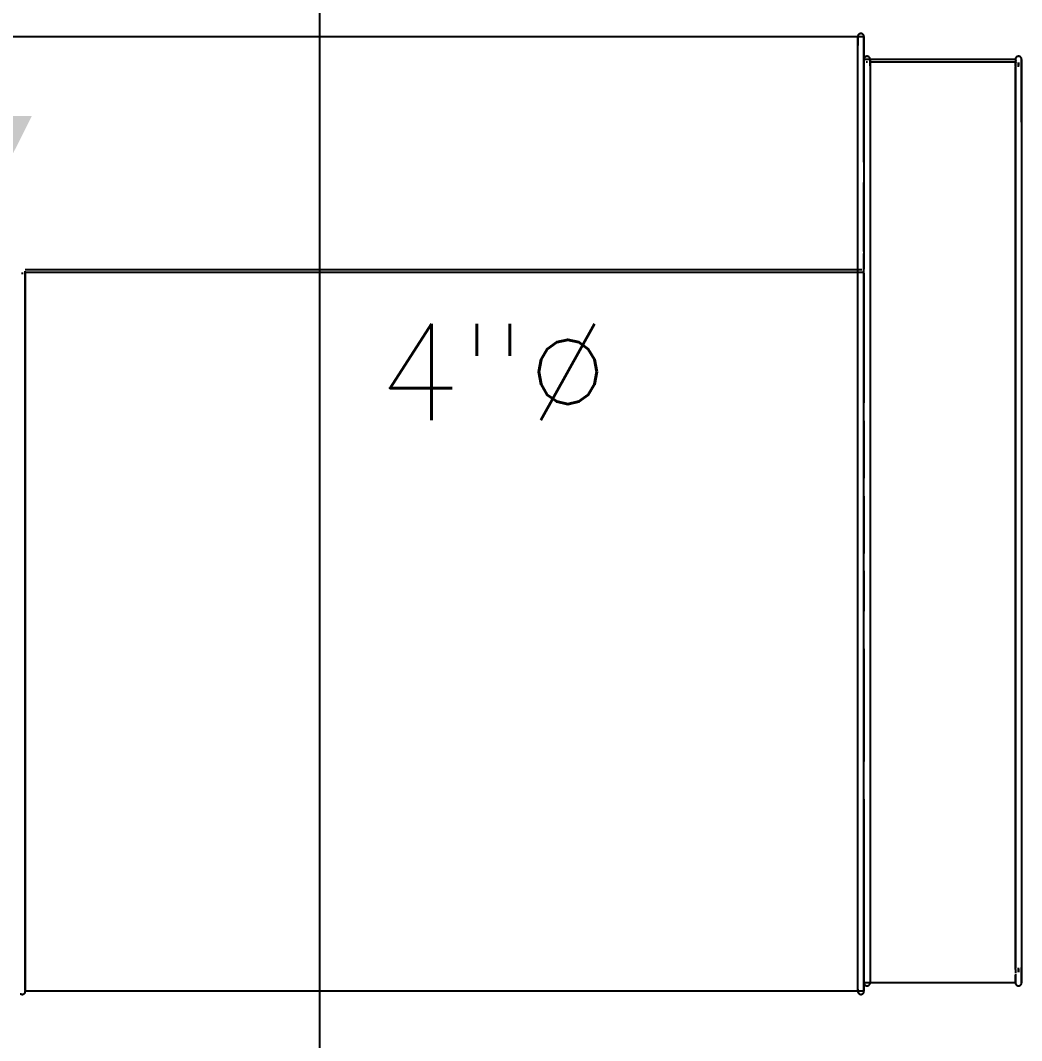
# Model space of a CAD drawing. Header units: metres. Extents: x -658 to -58, y -713 to -118.
# Drawn here: x -317.758 to -316.72, y -141.425 to -140.368 of the extents above; entities that cross this region are included whole.
import ezdxf
from ezdxf.enums import TextEntityAlignment as Align

# ---------------------------------------------------------------- set-up
doc = ezdxf.new("R2010")
doc.units = ezdxf.units.M
doc.header["$LTSCALE"] = 100
doc.linetypes.add('CENTERX2', pattern=[4, 2.5, -0.5, 0.5, -0.5])
for name, color, linetype in [('ARR', 114, 'Continuous'), ('drainage', 6, 'Continuous'), ('plan', 8, 'Continuous')]:
    doc.layers.add(name, color=color, linetype=linetype)
doc.layers.add('DRAINAGE  TEXT', color=3, linetype='Continuous', lineweight=25)
doc.styles.add('mech', font='romans.shx')

# ---------------------------------------------------------------- blocks, each defined once
blk = doc.blocks.new('Boxplay_Two_Seat_Settee_Sofa__-_HighTower_13286 - Boxplay_Two_Seat_Settee_Sofa__-_HighTower_13286-V112-الدور الارضي')
for p, q in [((-0.8402, 0.454), (-0.8431, 0.454)), ((-0.8431, 0.4488), (-0.8431, 0.454)), ((-0.8431, 0.454), (-0.8431, 0.454)), ((-0.8431, 0.4461), (-0.8431, 0.454)), ((-0.8431, 0.3237), (-0.8431, 0.4488)), ((0.3431, 0.454), (-0.8399, 0.454)), ((-0.8367, 0.454), (-0.8367, 0.4446)), ((-1.0065, 0.4304), (-1.0065, 0.4304)), ((-1.0033, 0.4227), (-1.0033, 0.4273)), ((-1.0033, 0.4273), (-1.0033, 0.4241)), ((-1.0004, 0.4276), (-0.8488, 0.4276)), ((-0.8466, 0.4305), (-1.0002, 0.4305)), ((-1.0001, 0.4304), (-1.0001, 0.4227)), ((-1.0001, 0.4238), (-1.0001, 0.4284)), ((-0.8494, 0.4304), (-0.8494, 0.4304)), ((-0.8469, 0.4276), (-0.8453, 0.4276)), ((-0.8431, 0.4305), (-0.8463, 0.4305)), ((-0.8431, 0.4304), (-0.8431, 0.4294)), ((-1.0001, 0.4229), (-1.0001, -0.5114)), ((-1.0065, 0.3652), (-1.0065, 0.2479)), ((-0.8431, 0.251), (-0.8431, 0.3028)), ((-0.8431, 0.2446), (-0.8431, 0.251)), ((-0.8431, 0.2312), (-0.8431, 0.2446)), ((-0.8431, 0.2233), (-0.8431, 0.229)), ((0.0263, 0.2127), (-0.8408, 0.2127)), ((-1.0065, 0.2088), (-1.0065, 0.1517)), ((-0.8401, 0.2098), (-0.8431, 0.2098)), ((-0.8431, 0.2087), (-0.8431, 0.0744)), ((0.0263, 0.2098), (-0.8399, 0.2098)), ((-0.8367, 0.2096), (-0.8367, 0.2098)), ((-0.8367, 0.2088), (-0.8367, 0.2096)), ((-0.8367, 0.2088), (-0.8367, 0.2096)), ((-0.8367, 0.2085), (-0.8367, 0.2088)), ((-0.8367, 0.2085), (-0.8367, 0.2088)), ((0.0263, 0.2098), (0.0263, 0.2098)), ((0.0263, 0.2041), (0.0263, 0.2098)), ((0.0263, -0.5224), (0.0263, 0.2041)), ((0.0285, 0.2083), (0.0304, 0.2083)), ((-1.0065, 0.1338), (-1.0065, 0.0737)), ((-0.8431, 0.0558), (-0.8431, -0.0038)), ((-1.0065, 0.0349), (-1.0065, -0.0636)), ((-0.8431, -0.0222), (-0.8431, -0.0819)), ((-1.0065, -0.1027), (-1.0065, -0.1447)), ((-0.8431, -0.0997), (-0.8431, -0.1416)), ((-1.0065, -0.1632), (-1.0065, -0.2972)), ((-0.8431, -0.1806), (-0.8431, -0.2972)), ((-1.0065, -0.3362), (-1.0065, -0.511)), ((-0.8431, -0.3364), (-0.8431, -0.5128)), ((-1.0033, -0.5157), (-1.0033, -0.5112)), ((-1.0033, -0.5122), (-1.0033, -0.5157)), ((-1.0033, -0.5157), (-1.0033, -0.5157)), ((-0.8431, -0.5128), (-0.8431, -0.5188)), ((-1.0001, -0.5189), (-1.0001, -0.5258)), ((-1.0001, -0.5267), (-0.8431, -0.5267)), ((-0.8431, -0.5188), (-0.8431, -0.5258)), ((-0.8431, -0.5282), (-0.8431, -0.5252)), ((-0.8431, -0.5347), (-0.8431, -0.5282)), ((0.0263, -0.5282), (0.0263, -0.5224)), ((0.0263, -0.5347), (0.0263, -0.5282)), ((-0.8431, -0.5355), (0.0263, -0.5355))]:
    blk.add_line(p, q)
at = {"flags": 128}
for points in [[(-0.8431, 0.454), (-0.8431, 0.4541), (-0.8431, 0.4542), (-0.8431, 0.4544), (-0.843, 0.4545), (-0.843, 0.4546), (-0.843, 0.4547), (-0.8429, 0.4549), (-0.8429, 0.455), (-0.8429, 0.4551), (-0.8428, 0.4552), (-0.8428, 0.4553), (-0.8427, 0.4555), (-0.8427, 0.4556), (-0.8426, 0.4557), (-0.8425, 0.4558), (-0.8424, 0.4559), (-0.8424, 0.456), (-0.8423, 0.4561), (-0.8422, 0.4562), (-0.8421, 0.4563), (-0.842, 0.4564), (-0.8419, 0.4564), (-0.8418, 0.4565), (-0.8417, 0.4566), (-0.8416, 0.4567), (-0.8415, 0.4567), (-0.8414, 0.4568), (-0.8413, 0.4568), (-0.8412, 0.4569), (-0.841, 0.4569), (-0.8409, 0.457), (-0.8408, 0.457), (-0.8407, 0.4571), (-0.8406, 0.4571), (-0.8404, 0.4571), (-0.8403, 0.4571), (-0.8402, 0.4572), (-0.8401, 0.4572), (-0.8399, 0.4572), (-0.8399, 0.4572)], [(-0.8399, 0.4572), (-0.8398, 0.4572), (-0.8396, 0.4572), (-0.8395, 0.4571), (-0.8394, 0.4571), (-0.8393, 0.4571), (-0.8391, 0.4571), (-0.839, 0.457), (-0.8389, 0.457), (-0.8388, 0.457), (-0.8387, 0.4569), (-0.8385, 0.4569), (-0.8384, 0.4568), (-0.8383, 0.4567), (-0.8382, 0.4567), (-0.8381, 0.4566), (-0.838, 0.4565), (-0.8379, 0.4565), (-0.8378, 0.4564), (-0.8377, 0.4563), (-0.8376, 0.4562), (-0.8375, 0.4561), (-0.8375, 0.456), (-0.8374, 0.4559), (-0.8373, 0.4558), (-0.8372, 0.4557), (-0.8372, 0.4556), (-0.8371, 0.4555), (-0.837, 0.4554), (-0.837, 0.4553), (-0.8369, 0.4551), (-0.8369, 0.455), (-0.8369, 0.4549), (-0.8368, 0.4548), (-0.8368, 0.4547), (-0.8368, 0.4545), (-0.8368, 0.4544), (-0.8367, 0.4543), (-0.8367, 0.4542), (-0.8367, 0.454), (-0.8367, 0.454)], [(-0.8431, 0.454), (-0.8431, 0.454), (-0.8431, 0.454), (-0.8431, 0.4539), (-0.8431, 0.4539), (-0.8431, 0.4539), (-0.8431, 0.4538), (-0.8431, 0.4537), (-0.8431, 0.4537), (-0.8431, 0.4536), (-0.8431, 0.4535), (-0.8431, 0.4534), (-0.8431, 0.4533), (-0.8431, 0.4531), (-0.8431, 0.453), (-0.8431, 0.4529), (-0.8431, 0.4527), (-0.8431, 0.4526), (-0.8431, 0.4524), (-0.8431, 0.4522), (-0.8431, 0.4521), (-0.8431, 0.4519), (-0.8431, 0.4517), (-0.8431, 0.4515), (-0.8431, 0.4513), (-0.8431, 0.4511), (-0.8431, 0.4509), (-0.8431, 0.4506), (-0.8431, 0.4504), (-0.8431, 0.4502), (-0.8431, 0.4499), (-0.8431, 0.4497), (-0.8431, 0.4495), (-0.8431, 0.4492), (-0.8431, 0.449), (-0.8431, 0.4488)], [(-0.8431, 0.4488), (-0.8431, 0.4022), (-0.8431, 0.3552), (-0.8431, 0.308), (-0.8431, 0.2608), (-0.8431, 0.251)], [(-0.8367, 0.4488), (-0.8367, 0.4491), (-0.8367, 0.4493), (-0.8367, 0.4496), (-0.8367, 0.4498), (-0.8367, 0.45), (-0.8367, 0.4503), (-0.8367, 0.4505), (-0.8367, 0.4507), (-0.8367, 0.451), (-0.8367, 0.4512), (-0.8367, 0.4514), (-0.8367, 0.4516), (-0.8367, 0.4518), (-0.8367, 0.452), (-0.8367, 0.4521), (-0.8367, 0.4523), (-0.8367, 0.4525), (-0.8367, 0.4526), (-0.8367, 0.4528), (-0.8367, 0.4529), (-0.8367, 0.4531), (-0.8367, 0.4532), (-0.8367, 0.4533), (-0.8367, 0.4534), (-0.8367, 0.4535), (-0.8367, 0.4536), (-0.8367, 0.4537), (-0.8367, 0.4538), (-0.8367, 0.4538), (-0.8367, 0.4539), (-0.8367, 0.4539), (-0.8367, 0.454), (-0.8367, 0.454), (-0.8367, 0.454)], [(-0.8367, 0.454), (-0.8367, 0.454), (-0.8367, 0.454)], [(-0.8367, 0.251), (-0.8367, 0.2983), (-0.8367, 0.3455), (-0.8367, 0.3925), (-0.8367, 0.4392), (-0.8367, 0.4488)], [(-1.0065, 0.4304), (-1.0065, 0.4306), (-1.0065, 0.4307), (-1.0065, 0.4308), (-1.0064, 0.4309), (-1.0064, 0.4311), (-1.0064, 0.4312), (-1.0064, 0.4313), (-1.0063, 0.4314), (-1.0063, 0.4315), (-1.0062, 0.4317), (-1.0062, 0.4318), (-1.0061, 0.4319), (-1.0061, 0.432), (-1.006, 0.4321), (-1.0059, 0.4322), (-1.0058, 0.4323), (-1.0058, 0.4324), (-1.0057, 0.4325), (-1.0056, 0.4326), (-1.0055, 0.4327), (-1.0054, 0.4328), (-1.0053, 0.4329), (-1.0052, 0.433), (-1.0051, 0.433), (-1.005, 0.4331), (-1.0049, 0.4332), (-1.0048, 0.4332), (-1.0047, 0.4333), (-1.0046, 0.4333), (-1.0045, 0.4334), (-1.0043, 0.4334), (-1.0042, 0.4335), (-1.0041, 0.4335), (-1.004, 0.4335), (-1.0038, 0.4336), (-1.0037, 0.4336), (-1.0036, 0.4336), (-1.0035, 0.4336), (-1.0033, 0.4336), (-1.0033, 0.4336)], [(-1.0033, 0.4336), (-1.0032, 0.4336), (-1.003, 0.4336), (-1.0029, 0.4336), (-1.0028, 0.4336), (-1.0027, 0.4335), (-1.0025, 0.4335), (-1.0024, 0.4335), (-1.0023, 0.4334), (-1.0022, 0.4334), (-1.0021, 0.4334), (-1.0019, 0.4333), (-1.0018, 0.4332), (-1.0017, 0.4332), (-1.0016, 0.4331), (-1.0015, 0.4331), (-1.0014, 0.433), (-1.0013, 0.4329), (-1.0012, 0.4328), (-1.0011, 0.4327), (-1.001, 0.4326), (-1.0009, 0.4326), (-1.0009, 0.4325), (-1.0008, 0.4324), (-1.0007, 0.4323), (-1.0006, 0.4321), (-1.0006, 0.432), (-1.0005, 0.4319), (-1.0004, 0.4318), (-1.0004, 0.4317), (-1.0003, 0.4316), (-1.0003, 0.4315), (-1.0003, 0.4313), (-1.0002, 0.4312), (-1.0002, 0.4311), (-1.0002, 0.431), (-1.0002, 0.4308), (-1.0001, 0.4307), (-1.0001, 0.4306), (-1.0001, 0.4305), (-1.0001, 0.4304)], [(-0.8494, 0.4304), (-0.8494, 0.4306), (-0.8494, 0.4307), (-0.8494, 0.4308), (-0.8494, 0.4309), (-0.8494, 0.4311), (-0.8493, 0.4312), (-0.8493, 0.4313), (-0.8493, 0.4314), (-0.8492, 0.4315), (-0.8492, 0.4317), (-0.8491, 0.4318), (-0.8491, 0.4319), (-0.849, 0.432), (-0.8489, 0.4321), (-0.8489, 0.4322), (-0.8488, 0.4323), (-0.8487, 0.4324), (-0.8486, 0.4325), (-0.8485, 0.4326), (-0.8485, 0.4327), (-0.8484, 0.4328), (-0.8483, 0.4329), (-0.8482, 0.433), (-0.8481, 0.433), (-0.848, 0.4331), (-0.8479, 0.4332), (-0.8477, 0.4332), (-0.8476, 0.4333), (-0.8475, 0.4333), (-0.8474, 0.4334), (-0.8473, 0.4334), (-0.8472, 0.4335), (-0.847, 0.4335), (-0.8469, 0.4335), (-0.8468, 0.4336), (-0.8467, 0.4336), (-0.8465, 0.4336), (-0.8464, 0.4336), (-0.8463, 0.4336), (-0.8462, 0.4336)], [(-0.8462, 0.4336), (-0.8461, 0.4336), (-0.846, 0.4336), (-0.8459, 0.4336), (-0.8457, 0.4336), (-0.8456, 0.4335), (-0.8455, 0.4335), (-0.8454, 0.4335), (-0.8452, 0.4334), (-0.8451, 0.4334), (-0.845, 0.4334), (-0.8449, 0.4333), (-0.8448, 0.4332), (-0.8447, 0.4332), (-0.8446, 0.4331), (-0.8445, 0.4331), (-0.8444, 0.433), (-0.8443, 0.4329), (-0.8442, 0.4328), (-0.8441, 0.4327), (-0.844, 0.4326), (-0.8439, 0.4326), (-0.8438, 0.4325), (-0.8437, 0.4324), (-0.8436, 0.4323), (-0.8436, 0.4321), (-0.8435, 0.432), (-0.8434, 0.4319), (-0.8434, 0.4318), (-0.8433, 0.4317), (-0.8433, 0.4316), (-0.8432, 0.4315), (-0.8432, 0.4313), (-0.8432, 0.4312), (-0.8431, 0.4311), (-0.8431, 0.431), (-0.8431, 0.4308), (-0.8431, 0.4307)], [(-1.0065, 0.4304), (-1.0065, 0.4304), (-1.0065, 0.4304), (-1.0065, 0.4304), (-1.0065, 0.4303), (-1.0065, 0.4303), (-1.0065, 0.4302), (-1.0065, 0.4301), (-1.0065, 0.43), (-1.0065, 0.4299), (-1.0065, 0.4298), (-1.0065, 0.4297), (-1.0065, 0.4295), (-1.0065, 0.4294), (-1.0065, 0.4292), (-1.0065, 0.429), (-1.0065, 0.4289), (-1.0065, 0.4287), (-1.0065, 0.4285), (-1.0065, 0.4282), (-1.0065, 0.428), (-1.0065, 0.4278), (-1.0065, 0.4276), (-1.0065, 0.4273), (-1.0065, 0.427), (-1.0065, 0.4268), (-1.0065, 0.4265), (-1.0065, 0.4262), (-1.0065, 0.426), (-1.0065, 0.4257), (-1.0065, 0.4254), (-1.0065, 0.4251), (-1.0065, 0.4248), (-1.0065, 0.4245), (-1.0065, 0.4242), (-1.0065, 0.4238), (-1.0065, 0.4235), (-1.0065, 0.4232), (-1.0065, 0.4229)], [(-1.0065, 0.373), (-1.0065, 0.3958), (-1.0065, 0.4131), (-1.0065, 0.4251), (-1.0065, 0.4304)], [(-0.8494, 0.4304), (-0.8494, 0.4304), (-0.8494, 0.4304), (-0.8494, 0.4304), (-0.8494, 0.4303), (-0.8494, 0.4303), (-0.8494, 0.4302), (-0.8494, 0.4301), (-0.8494, 0.43), (-0.8494, 0.4299), (-0.8494, 0.4298), (-0.8494, 0.4297), (-0.8494, 0.4295), (-0.8494, 0.4294), (-0.8494, 0.4292), (-0.8494, 0.429), (-0.8494, 0.4289), (-0.8494, 0.4287), (-0.8494, 0.4285), (-0.8494, 0.4282), (-0.8494, 0.428), (-0.8494, 0.4278), (-0.8494, 0.4276), (-0.8494, 0.4273), (-0.8494, 0.427), (-0.8494, 0.4268), (-0.8494, 0.4265), (-0.8494, 0.4262), (-0.8494, 0.426), (-0.8494, 0.4257), (-0.8494, 0.4254), (-0.8494, 0.4251), (-0.8494, 0.4248), (-0.8494, 0.4245), (-0.8494, 0.4242), (-0.8494, 0.4238), (-0.8494, 0.4235), (-0.8494, 0.4232), (-0.8494, 0.4229)], [(-0.8494, 0.4236), (-0.8494, 0.4251), (-0.8494, 0.4304)], [(-1.0065, 0.4229), (-1.0065, 0.0708), (-1.0065, -0.2814), (-1.0065, -0.5114)], [(-1.0001, -0.5114), (-1.0001, -0.1593), (-1.0001, 0.193), (-1.0001, 0.4229)], [(-0.8494, 0.4229), (-0.8494, 0.0708), (-0.8494, -0.2814), (-0.8494, -0.5114)], [(-1.0065, 0.3652), (-1.0065, 0.3655), (-1.0065, 0.3658), (-1.0065, 0.3661), (-1.0065, 0.3664), (-1.0065, 0.3667), (-1.0065, 0.3671), (-1.0065, 0.3674), (-1.0065, 0.3677), (-1.0065, 0.368), (-1.0065, 0.3683), (-1.0065, 0.3685), (-1.0065, 0.3688), (-1.0065, 0.3691), (-1.0065, 0.3694), (-1.0065, 0.3696), (-1.0065, 0.3699), (-1.0065, 0.3702), (-1.0065, 0.3704), (-1.0065, 0.3706), (-1.0065, 0.3709), (-1.0065, 0.3711), (-1.0065, 0.3713), (-1.0065, 0.3715), (-1.0065, 0.3717), (-1.0065, 0.3718), (-1.0065, 0.372), (-1.0065, 0.3722), (-1.0065, 0.3723), (-1.0065, 0.3724), (-1.0065, 0.3726), (-1.0065, 0.3727), (-1.0065, 0.3728), (-1.0065, 0.3729), (-1.0065, 0.3729), (-1.0065, 0.373)], [(-0.8431, 0.251), (-0.8431, 0.2507), (-0.8431, 0.2505), (-0.8431, 0.2502), (-0.8431, 0.25), (-0.8431, 0.2497), (-0.8431, 0.2495), (-0.8431, 0.2492), (-0.8431, 0.249), (-0.8431, 0.2487), (-0.8431, 0.2485), (-0.8431, 0.2483), (-0.8431, 0.248), (-0.8431, 0.2478), (-0.8431, 0.2476), (-0.8431, 0.2474), (-0.8431, 0.2472), (-0.8431, 0.247), (-0.8431, 0.2468), (-0.8431, 0.2466), (-0.8431, 0.2464), (-0.8431, 0.2462), (-0.8431, 0.2461), (-0.8431, 0.2459), (-0.8431, 0.2457), (-0.8431, 0.2456), (-0.8431, 0.2455), (-0.8431, 0.2453), (-0.8431, 0.2452), (-0.8431, 0.2451), (-0.8431, 0.245), (-0.8431, 0.2449), (-0.8431, 0.2448), (-0.8431, 0.2447), (-0.8431, 0.2447), (-0.8431, 0.2446), (-0.8431, 0.2446), (-0.8431, 0.2446)], [(-0.8431, 0.2446), (-0.8431, 0.2246), (-0.8431, 0.2131)], [(-0.8367, 0.2446), (-0.8367, 0.2446), (-0.8367, 0.2447), (-0.8367, 0.2447), (-0.8367, 0.2448), (-0.8367, 0.2449), (-0.8367, 0.245), (-0.8367, 0.2451), (-0.8367, 0.2452), (-0.8367, 0.2453), (-0.8367, 0.2454), (-0.8367, 0.2456), (-0.8367, 0.2457), (-0.8367, 0.2459), (-0.8367, 0.246), (-0.8367, 0.2462), (-0.8367, 0.2464), (-0.8367, 0.2465), (-0.8367, 0.2467), (-0.8367, 0.2469), (-0.8367, 0.2471), (-0.8367, 0.2473), (-0.8367, 0.2476), (-0.8367, 0.2478), (-0.8367, 0.248), (-0.8367, 0.2482), (-0.8367, 0.2485), (-0.8367, 0.2487), (-0.8367, 0.2489), (-0.8367, 0.2492), (-0.8367, 0.2494), (-0.8367, 0.2497), (-0.8367, 0.2499), (-0.8367, 0.2502), (-0.8367, 0.2504), (-0.8367, 0.2507), (-0.8367, 0.2509), (-0.8367, 0.251)], [(-0.8367, 0.2096), (-0.8367, 0.2221), (-0.8367, 0.2412), (-0.8367, 0.2446)], [(-0.8431, -0.5114), (-0.8431, -0.1593), (-0.8431, 0.193), (-0.8431, 0.2256)], [(-0.8368, 0.2132), (-0.8367, 0.213), (-0.8367, 0.2129), (-0.8367, 0.2128)], [(-0.8368, 0.2132), (-0.8367, 0.213), (-0.8367, 0.2129), (-0.8367, 0.2128)], [(0.0263, 0.2129), (0.0263, 0.213), (0.0263, 0.2131)], [(-0.843, 0.2103), (-0.843, 0.2105), (-0.843, 0.2106), (-0.8429, 0.2107)], [(-0.8369, 0.2107), (-0.8368, 0.2106), (-0.8368, 0.2105), (-0.8368, 0.2104), (-0.8368, 0.2102), (-0.8367, 0.2101), (-0.8367, 0.21), (-0.8367, 0.2099), (-0.8367, 0.2098)], [(-0.8367, 0.2041), (-0.8367, 0.2043), (-0.8367, 0.2046), (-0.8367, 0.2048), (-0.8367, 0.2051), (-0.8367, 0.2053), (-0.8367, 0.2055), (-0.8367, 0.2058), (-0.8367, 0.206), (-0.8367, 0.2063), (-0.8367, 0.2065), (-0.8367, 0.2067), (-0.8367, 0.2069), (-0.8367, 0.2071), (-0.8367, 0.2073), (-0.8367, 0.2075), (-0.8367, 0.2077), (-0.8367, 0.2079), (-0.8367, 0.2081), (-0.8367, 0.2083), (-0.8367, 0.2084), (-0.8367, 0.2086), (-0.8367, 0.2087), (-0.8367, 0.2089), (-0.8367, 0.209), (-0.8367, 0.2091), (-0.8367, 0.2092), (-0.8367, 0.2093), (-0.8367, 0.2094), (-0.8367, 0.2095), (-0.8367, 0.2096), (-0.8367, 0.2096), (-0.8367, 0.2097), (-0.8367, 0.2098), (-0.8367, 0.2098), (-0.8367, 0.2098), (-0.8367, 0.2098), (-0.8367, 0.2098)], [(-0.8367, 0.2098), (-0.8367, 0.2098), (-0.8367, 0.2098)], [(-0.8367, -0.5224), (-0.8367, -0.3603), (-0.8367, -0.1978), (-0.8367, -0.0353), (-0.8367, 0.127), (-0.8367, 0.2041)], [(0.0263, 0.2098), (0.0263, 0.21), (0.0263, 0.2101), (0.0263, 0.2102), (0.0263, 0.2103), (0.0263, 0.2105), (0.0263, 0.2106), (0.0264, 0.2107)], [(0.0263, 0.2098), (0.0263, 0.2098), (0.0263, 0.2098), (0.0263, 0.2098), (0.0263, 0.2098), (0.0263, 0.2097), (0.0263, 0.2096), (0.0263, 0.2096), (0.0263, 0.2095), (0.0263, 0.2094), (0.0263, 0.2093), (0.0263, 0.2092), (0.0263, 0.2091), (0.0263, 0.209), (0.0263, 0.2089), (0.0263, 0.2087), (0.0263, 0.2086), (0.0263, 0.2084), (0.0263, 0.2083), (0.0263, 0.2081), (0.0263, 0.2079), (0.0263, 0.2077), (0.0263, 0.2075), (0.0263, 0.2073), (0.0263, 0.2071), (0.0263, 0.2069), (0.0263, 0.2067), (0.0263, 0.2065), (0.0263, 0.2062), (0.0263, 0.206), (0.0263, 0.2058), (0.0263, 0.2055), (0.0263, 0.2053), (0.0263, 0.2051), (0.0263, 0.2048), (0.0263, 0.2046), (0.0263, 0.2043), (0.0263, 0.2041)], [(0.0263, 0.2041), (0.0263, 0.042), (0.0263, -0.1205), (0.0263, -0.283), (0.0263, -0.4453), (0.0263, -0.5224)], [(-1.0065, -0.5189), (-1.0065, -0.5189), (-1.0065, -0.5188), (-1.0065, -0.5188), (-1.0065, -0.5187), (-1.0065, -0.5186), (-1.0065, -0.5186), (-1.0065, -0.5185), (-1.0065, -0.5183), (-1.0065, -0.5182), (-1.0065, -0.5181), (-1.0065, -0.5179), (-1.0065, -0.5178), (-1.0065, -0.5176), (-1.0065, -0.5174), (-1.0065, -0.5172), (-1.0065, -0.517), (-1.0065, -0.5168), (-1.0065, -0.5166), (-1.0065, -0.5164), (-1.0065, -0.5162), (-1.0065, -0.5159), (-1.0065, -0.5157), (-1.0065, -0.5154), (-1.0065, -0.5151), (-1.0065, -0.5149), (-1.0065, -0.5146), (-1.0065, -0.5143), (-1.0065, -0.514), (-1.0065, -0.5137), (-1.0065, -0.5134), (-1.0065, -0.5131), (-1.0065, -0.5128), (-1.0065, -0.5125), (-1.0065, -0.5122), (-1.0065, -0.5119), (-1.0065, -0.5115), (-1.0065, -0.5112), (-1.0065, -0.511)], [(-1.0065, -0.5114), (-1.0065, -0.5117), (-1.0065, -0.512), (-1.0065, -0.5123), (-1.0065, -0.5126), (-1.0065, -0.5129), (-1.0065, -0.5132), (-1.0065, -0.5136), (-1.0065, -0.5138), (-1.0065, -0.5141), (-1.0065, -0.5144), (-1.0065, -0.5147), (-1.0065, -0.515), (-1.0065, -0.5153), (-1.0065, -0.5155), (-1.0065, -0.5158), (-1.0065, -0.516), (-1.0065, -0.5163), (-1.0065, -0.5165), (-1.0065, -0.5167), (-1.0065, -0.5169), (-1.0065, -0.5171), (-1.0065, -0.5173), (-1.0065, -0.5175), (-1.0065, -0.5177), (-1.0065, -0.5179), (-1.0065, -0.518), (-1.0065, -0.5181), (-1.0065, -0.5183), (-1.0065, -0.5184), (-1.0065, -0.5185), (-1.0065, -0.5186), (-1.0065, -0.5187), (-1.0065, -0.5187), (-1.0065, -0.5188), (-1.0065, -0.5188), (-1.0065, -0.5189), (-1.0065, -0.5189)], [(-0.8494, -0.5114), (-0.8494, -0.5117), (-0.8494, -0.512), (-0.8494, -0.5123), (-0.8494, -0.5126), (-0.8494, -0.5129), (-0.8494, -0.5132), (-0.8494, -0.5136), (-0.8494, -0.5138), (-0.8494, -0.5141), (-0.8494, -0.5144), (-0.8494, -0.5147), (-0.8494, -0.515), (-0.8494, -0.5153), (-0.8494, -0.5155), (-0.8494, -0.5158), (-0.8494, -0.516), (-0.8494, -0.5163), (-0.8494, -0.5165), (-0.8494, -0.5167), (-0.8494, -0.5169), (-0.8494, -0.5171), (-0.8494, -0.5173), (-0.8494, -0.5175), (-0.8494, -0.5177), (-0.8494, -0.5179), (-0.8494, -0.518), (-0.8494, -0.5181), (-0.8494, -0.5183), (-0.8494, -0.5184), (-0.8494, -0.5185), (-0.8494, -0.5186), (-0.8494, -0.5187), (-0.8494, -0.5187), (-0.8494, -0.5188), (-0.8494, -0.5188), (-0.8494, -0.5189), (-0.8494, -0.5189)], [(-0.8431, -0.5189), (-0.8431, -0.5189), (-0.8431, -0.5188), (-0.8431, -0.5188), (-0.8431, -0.5187), (-0.8431, -0.5186), (-0.8431, -0.5185), (-0.8431, -0.5184), (-0.8431, -0.5183), (-0.8431, -0.5182), (-0.8431, -0.5181), (-0.8431, -0.5179), (-0.8431, -0.5178), (-0.8431, -0.5176), (-0.8431, -0.5174), (-0.8431, -0.5172), (-0.8431, -0.517), (-0.8431, -0.5168), (-0.8431, -0.5166), (-0.8431, -0.5164), (-0.8431, -0.5161), (-0.8431, -0.5159), (-0.8431, -0.5156), (-0.8431, -0.5154), (-0.8431, -0.5151), (-0.8431, -0.5148), (-0.8431, -0.5146), (-0.8431, -0.5143), (-0.8431, -0.514), (-0.8431, -0.5137), (-0.8431, -0.5134), (-0.8431, -0.5131), (-0.8431, -0.5128), (-0.8431, -0.5125), (-0.8431, -0.5121), (-0.8431, -0.5118), (-0.8431, -0.5115), (-0.8431, -0.5114)], [(-1.0065, -0.5189), (-1.0065, -0.5258), (-1.0065, -0.5267)], [(-1.0065, -0.5267), (-1.0065, -0.5233), (-1.0065, -0.5189)], [(-1.0033, -0.5299), (-1.0034, -0.5299), (-1.0036, -0.5299), (-1.0037, -0.5298), (-1.0038, -0.5298), (-1.0039, -0.5298), (-1.0041, -0.5298), (-1.0042, -0.5297), (-1.0043, -0.5297), (-1.0044, -0.5297), (-1.0045, -0.5296), (-1.0047, -0.5296), (-1.0048, -0.5295), (-1.0049, -0.5294), (-1.005, -0.5294), (-1.0051, -0.5293), (-1.0052, -0.5292), (-1.0053, -0.5292), (-1.0054, -0.5291), (-1.0055, -0.529), (-1.0056, -0.5289), (-1.0057, -0.5288), (-1.0057, -0.5287), (-1.0058, -0.5286), (-1.0059, -0.5285), (-1.006, -0.5284), (-1.006, -0.5283), (-1.0061, -0.5282), (-1.0062, -0.5281), (-1.0062, -0.528), (-1.0063, -0.5278), (-1.0063, -0.5277), (-1.0063, -0.5276), (-1.0064, -0.5275), (-1.0064, -0.5274), (-1.0064, -0.5272), (-1.0064, -0.5271), (-1.0065, -0.527), (-1.0065, -0.5269), (-1.0065, -0.5267), (-1.0065, -0.5267)], [(-1.0001, -0.5267), (-1.0001, -0.5268), (-1.0001, -0.5269), (-1.0001, -0.5271), (-1.0002, -0.5272), (-1.0002, -0.5273), (-1.0002, -0.5274), (-1.0002, -0.5276), (-1.0003, -0.5277), (-1.0003, -0.5278), (-1.0004, -0.5279), (-1.0004, -0.528), (-1.0005, -0.5282), (-1.0005, -0.5283), (-1.0006, -0.5284), (-1.0007, -0.5285), (-1.0008, -0.5286), (-1.0008, -0.5287), (-1.0009, -0.5288), (-1.001, -0.5289), (-1.0011, -0.529), (-1.0012, -0.5291), (-1.0013, -0.5291), (-1.0014, -0.5292), (-1.0015, -0.5293), (-1.0016, -0.5294), (-1.0017, -0.5294), (-1.0018, -0.5295), (-1.0019, -0.5296), (-1.002, -0.5296), (-1.0021, -0.5297), (-1.0023, -0.5297), (-1.0024, -0.5297), (-1.0025, -0.5298), (-1.0026, -0.5298), (-1.0028, -0.5298), (-1.0029, -0.5298), (-1.003, -0.5299), (-1.0031, -0.5299), (-1.0033, -0.5299), (-1.0033, -0.5299)], [(-1.0001, -0.5267), (-1.0001, -0.5233), (-1.0001, -0.5189)], [(-1.0001, -0.5229), (-1.0001, -0.5258), (-1.0001, -0.5267)], [(-0.8494, -0.5189), (-0.8494, -0.5258), (-0.8494, -0.5267)], [(-0.8462, -0.5299), (-0.8464, -0.5299), (-0.8465, -0.5299), (-0.8466, -0.5298), (-0.8468, -0.5298), (-0.8469, -0.5298), (-0.847, -0.5298), (-0.8471, -0.5297), (-0.8472, -0.5297), (-0.8474, -0.5297), (-0.8475, -0.5296), (-0.8476, -0.5296), (-0.8477, -0.5295), (-0.8478, -0.5294), (-0.8479, -0.5294), (-0.848, -0.5293), (-0.8481, -0.5292), (-0.8482, -0.5292), (-0.8483, -0.5291), (-0.8484, -0.529), (-0.8485, -0.5289), (-0.8486, -0.5288), (-0.8487, -0.5287), (-0.8488, -0.5286), (-0.8488, -0.5285), (-0.8489, -0.5284), (-0.849, -0.5283), (-0.849, -0.5282), (-0.8491, -0.5281), (-0.8492, -0.528), (-0.8492, -0.5278), (-0.8493, -0.5277), (-0.8493, -0.5276), (-0.8493, -0.5275), (-0.8494, -0.5274), (-0.8494, -0.5272), (-0.8494, -0.5271), (-0.8494, -0.527), (-0.8494, -0.5269), (-0.8494, -0.5267), (-0.8494, -0.5267)], [(-0.8431, -0.5267), (-0.8431, -0.5268), (-0.8431, -0.5269), (-0.8431, -0.5271), (-0.8431, -0.5272), (-0.8431, -0.5273), (-0.8432, -0.5274), (-0.8432, -0.5276), (-0.8432, -0.5277), (-0.8433, -0.5278), (-0.8433, -0.5279), (-0.8434, -0.528), (-0.8434, -0.5282), (-0.8435, -0.5283), (-0.8436, -0.5284), (-0.8436, -0.5285), (-0.8437, -0.5286), (-0.8438, -0.5287), (-0.8439, -0.5288), (-0.8439, -0.5289), (-0.844, -0.529), (-0.8441, -0.5291), (-0.8442, -0.5291), (-0.8443, -0.5292), (-0.8444, -0.5293), (-0.8445, -0.5294), (-0.8446, -0.5294), (-0.8448, -0.5295), (-0.8449, -0.5296), (-0.845, -0.5296), (-0.8451, -0.5297), (-0.8452, -0.5297), (-0.8453, -0.5297), (-0.8455, -0.5298), (-0.8456, -0.5298), (-0.8457, -0.5298), (-0.8458, -0.5298), (-0.846, -0.5299), (-0.8461, -0.5299), (-0.8462, -0.5299), (-0.8462, -0.5299)], [(-0.8431, -0.5267), (-0.8431, -0.5233), (-0.8431, -0.5189)], [(-0.8431, -0.5221), (-0.8431, -0.5258), (-0.8431, -0.5267)], [(-0.8431, -0.525), (-0.8431, -0.5253), (-0.8431, -0.5255), (-0.8431, -0.5257), (-0.8431, -0.5259), (-0.8431, -0.5261), (-0.8431, -0.5262), (-0.8431, -0.5264), (-0.8431, -0.5266), (-0.8431, -0.5268), (-0.8431, -0.5269), (-0.8431, -0.5271), (-0.8431, -0.5272), (-0.8431, -0.5273), (-0.8431, -0.5275), (-0.8431, -0.5276), (-0.8431, -0.5277), (-0.8431, -0.5278), (-0.8431, -0.5279), (-0.8431, -0.5279), (-0.8431, -0.528), (-0.8431, -0.5281), (-0.8431, -0.5281), (-0.8431, -0.5281), (-0.8431, -0.5282)], [(-0.8431, -0.5282), (-0.8431, -0.5335), (-0.8431, -0.5355), (-0.8431, -0.5355)], [(-0.8367, -0.5282), (-0.8367, -0.5281), (-0.8367, -0.5281), (-0.8367, -0.5281), (-0.8367, -0.528), (-0.8367, -0.5279), (-0.8367, -0.5279), (-0.8367, -0.5278), (-0.8367, -0.5277), (-0.8367, -0.5276), (-0.8367, -0.5275), (-0.8367, -0.5273), (-0.8367, -0.5272), (-0.8367, -0.5271), (-0.8367, -0.5269), (-0.8367, -0.5268), (-0.8367, -0.5266), (-0.8367, -0.5264), (-0.8367, -0.5262), (-0.8367, -0.5261), (-0.8367, -0.5259), (-0.8367, -0.5257), (-0.8367, -0.5255), (-0.8367, -0.5252), (-0.8367, -0.525), (-0.8367, -0.5248), (-0.8367, -0.5246), (-0.8367, -0.5244), (-0.8367, -0.5241), (-0.8367, -0.5239), (-0.8367, -0.5236), (-0.8367, -0.5234), (-0.8367, -0.5231), (-0.8367, -0.5229), (-0.8367, -0.5226), (-0.8367, -0.5224)], [(-0.8367, -0.5355), (-0.8367, -0.5339), (-0.8367, -0.5288), (-0.8367, -0.5282)], [(0.0263, -0.5224), (0.0263, -0.5226), (0.0263, -0.5229), (0.0263, -0.5231), (0.0263, -0.5234), (0.0263, -0.5236), (0.0263, -0.5239), (0.0263, -0.5241), (0.0263, -0.5244), (0.0263, -0.5246), (0.0263, -0.5248), (0.0263, -0.525), (0.0263, -0.5253), (0.0263, -0.5255), (0.0263, -0.5257), (0.0263, -0.5259), (0.0263, -0.5261), (0.0263, -0.5262), (0.0263, -0.5264), (0.0263, -0.5266), (0.0263, -0.5268), (0.0263, -0.5269), (0.0263, -0.5271), (0.0263, -0.5272), (0.0263, -0.5273), (0.0263, -0.5275), (0.0263, -0.5276), (0.0263, -0.5277), (0.0263, -0.5278), (0.0263, -0.5279), (0.0263, -0.5279), (0.0263, -0.528), (0.0263, -0.5281), (0.0263, -0.5281), (0.0263, -0.5281), (0.0263, -0.5282)], [(0.0263, -0.5282), (0.0263, -0.5335), (0.0263, -0.5355), (0.0263, -0.5355)], [(-0.8399, -0.5387), (-0.84, -0.5387), (-0.8402, -0.5387), (-0.8403, -0.5387), (-0.8404, -0.5387), (-0.8405, -0.5386), (-0.8407, -0.5386), (-0.8408, -0.5386), (-0.8409, -0.5385), (-0.841, -0.5385), (-0.8411, -0.5385), (-0.8413, -0.5384), (-0.8414, -0.5383), (-0.8415, -0.5383), (-0.8416, -0.5382), (-0.8417, -0.5382), (-0.8418, -0.5381), (-0.8419, -0.538), (-0.842, -0.5379), (-0.8421, -0.5378), (-0.8422, -0.5377), (-0.8423, -0.5377), (-0.8423, -0.5376), (-0.8424, -0.5375), (-0.8425, -0.5374), (-0.8426, -0.5372), (-0.8426, -0.5371), (-0.8427, -0.537), (-0.8428, -0.5369), (-0.8428, -0.5368), (-0.8429, -0.5367), (-0.8429, -0.5366), (-0.8429, -0.5364), (-0.843, -0.5363), (-0.843, -0.5362), (-0.843, -0.5361), (-0.843, -0.5359), (-0.8431, -0.5358), (-0.8431, -0.5357), (-0.8431, -0.5356), (-0.8431, -0.5355)], [(-0.8367, -0.5355), (-0.8367, -0.5357), (-0.8367, -0.5358), (-0.8367, -0.5359), (-0.8368, -0.536), (-0.8368, -0.5362), (-0.8368, -0.5363), (-0.8368, -0.5364), (-0.8369, -0.5365), (-0.8369, -0.5366), (-0.837, -0.5368), (-0.837, -0.5369), (-0.8371, -0.537), (-0.8371, -0.5371), (-0.8372, -0.5372), (-0.8373, -0.5373), (-0.8374, -0.5374), (-0.8374, -0.5375), (-0.8375, -0.5376), (-0.8376, -0.5377), (-0.8377, -0.5378), (-0.8378, -0.5379), (-0.8379, -0.538), (-0.838, -0.5381), (-0.8381, -0.5381), (-0.8382, -0.5382), (-0.8383, -0.5383), (-0.8384, -0.5383), (-0.8385, -0.5384), (-0.8386, -0.5384), (-0.8387, -0.5385), (-0.8389, -0.5385), (-0.839, -0.5386), (-0.8391, -0.5386), (-0.8392, -0.5386), (-0.8394, -0.5387), (-0.8395, -0.5387), (-0.8396, -0.5387), (-0.8397, -0.5387), (-0.8399, -0.5387), (-0.8399, -0.5387)], [(-0.8367, -0.5335), (-0.8367, -0.5355), (-0.8367, -0.5355)], [(0.0294, -0.5387), (0.0293, -0.5387), (0.0292, -0.5387), (0.029, -0.5387), (0.0289, -0.5387), (0.0288, -0.5386), (0.0287, -0.5386), (0.0286, -0.5386), (0.0284, -0.5385), (0.0283, -0.5385), (0.0282, -0.5385), (0.0281, -0.5384), (0.028, -0.5383), (0.0279, -0.5383), (0.0277, -0.5382), (0.0276, -0.5382), (0.0275, -0.5381), (0.0274, -0.538), (0.0273, -0.5379), (0.0272, -0.5378), (0.0272, -0.5377), (0.0271, -0.5377), (0.027, -0.5376), (0.0269, -0.5375), (0.0268, -0.5374), (0.0268, -0.5372), (0.0267, -0.5371), (0.0266, -0.537), (0.0266, -0.5369), (0.0265, -0.5368), (0.0265, -0.5367), (0.0264, -0.5366), (0.0264, -0.5364), (0.0264, -0.5363), (0.0263, -0.5362), (0.0263, -0.5361), (0.0263, -0.5359), (0.0263, -0.5358), (0.0263, -0.5357), (0.0263, -0.5356), (0.0263, -0.5355)], [(0.0315, -0.538), (0.0314, -0.5381), (0.0312, -0.5381), (0.0311, -0.5382), (0.031, -0.5383), (0.0309, -0.5383), (0.0308, -0.5384), (0.0307, -0.5384), (0.0306, -0.5385), (0.0305, -0.5385), (0.0303, -0.5386), (0.0302, -0.5386), (0.0301, -0.5386), (0.03, -0.5387), (0.0298, -0.5387), (0.0297, -0.5387), (0.0296, -0.5387), (0.0295, -0.5387), (0.0294, -0.5387)]]:
    blk.add_lwpolyline(points, dxfattribs=at)
blk.add_ellipse((-1.2319, -0.5114), major_axis=(-0.2076, 0.1034), ratio=0.998255, start_param=3.598232, end_param=3.604344)
for points in [[(-1.0001, 0.4305), (-1.0002, 0.4305), (-1.0002, 0.4305), (-1.0003, 0.4301), (-1.0003, 0.4295), (-1.0004, 0.4289), (-1.0004, 0.4286)], [(-1.0004, 0.4276), (-1.0003, 0.4268), (-1.0001, 0.4253), (-1.0001, 0.4237), (-1.0001, 0.4229)], [(-1.0001, -0.5128), (-1.0001, -0.5133), (-1.0001, -0.5143), (-1.0002, -0.5157), (-1.0002, -0.5166), (-1.0002, -0.5169)], [(-1.0002, -0.5179), (-1.0002, -0.5181), (-1.0002, -0.5184), (-1.0001, -0.5185)]]:
    blk.add_open_spline(points, degree=3)
blk = doc.blocks.new('A$Cc2be8e3e')
at = {"layer": 'plan', "xscale": -1}
blk.add_blockref('Boxplay_Two_Seat_Settee_Sofa__-_HighTower_13286 - Boxplay_Two_Seat_Settee_Sofa__-_HighTower_13286-V112-الدور الارضي', (-20.4809, 7.6222), dxfattribs=at)

msp = doc.modelspace()

# ---------------------------------------------------------------- hatches: boundary and pattern name
at = {"layer": 'ARR'}
msp.add_hatch(color=256, dxfattribs=at).paths.add_polyline_path([(-317.8012, -140.5768), (-317.8012, -140.4668), (-317.7461, -140.4668)])

# ---------------------------------------------------------------- linework, layer by layer
at = {"layer": 'drainage', "linetype": 'CENTERX2', "ltscale": 0.2}
msp.add_line((-317.4479, -140.1165), (-317.4479, -146.2696), dxfattribs=at)

# ---------------------------------------------------------------- block references
at = {"layer": 'plan'}
msp.add_blockref('A$Cc2be8e3e', (-297.2456, -148.4607), dxfattribs=at)

# ---------------------------------------------------------------- texts
at = {"layer": 'DRAINAGE  TEXT', "linetype": 'Continuous', "style": 'mech'}
msp.add_text('4"%%C', height=0.1, dxfattribs=at).set_placement((-317.2676, -140.7321), align=Align.MIDDLE_CENTER)

doc.saveas('drawing.dxf')
